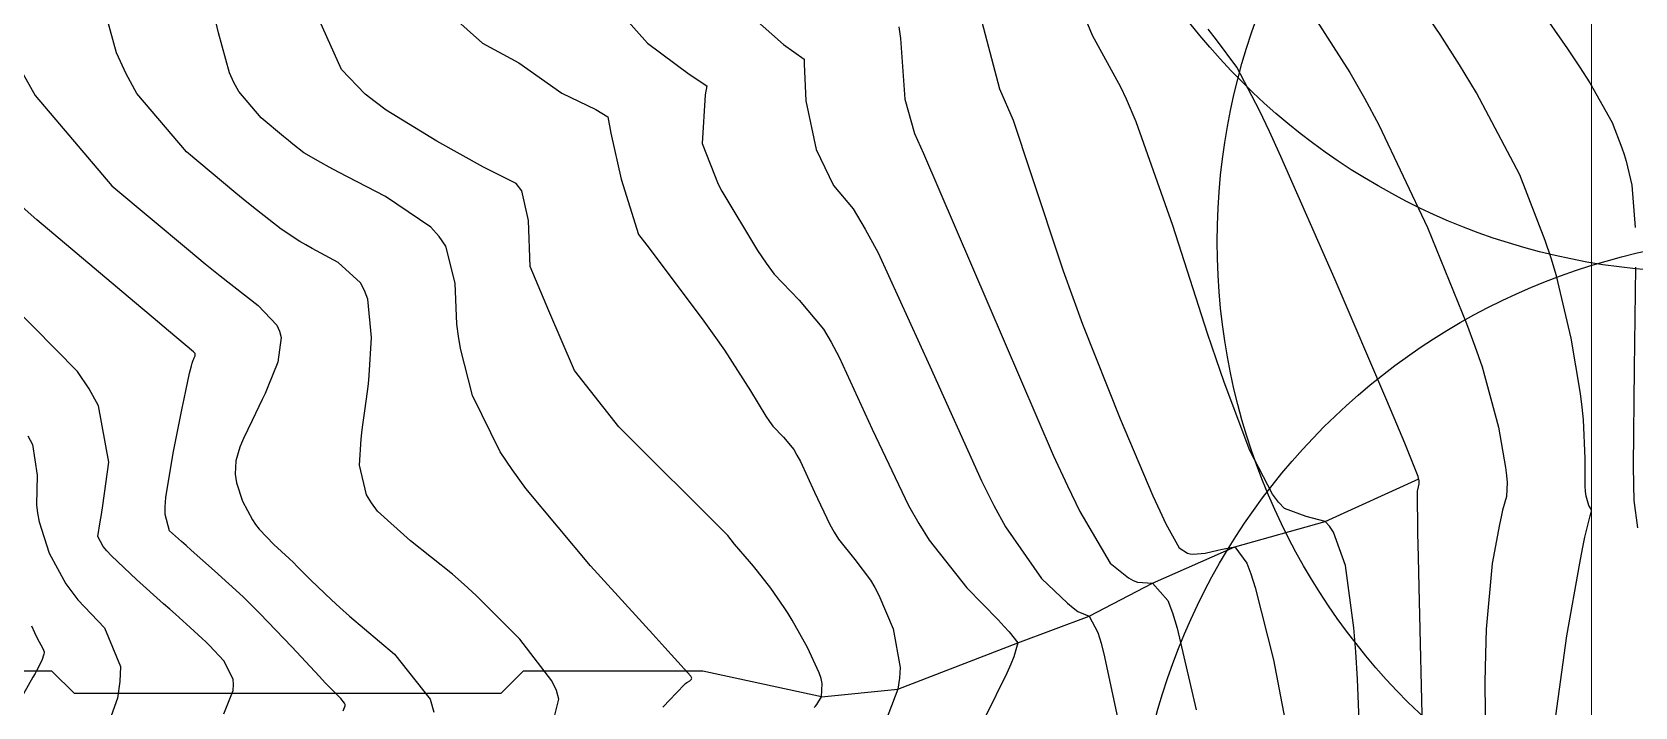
# Model space of a CAD drawing. Header units: metres. Extents: x 837117 to 838477, y 1189012 to 1191015.
# Drawn here: x 838007.1 to 838078.4, y 1190172.5 to 1190202.6 of the extents above; entities that cross this region are included whole.
import ezdxf

# ---------------------------------------------------------------- set-up
doc = ezdxf.new("R2010")
doc.units = ezdxf.units.M
doc.header["$LTSCALE"] = 0.3
for name, color, linetype in [('CIRCULOS', 60, 'Continuous'), ('COTAS 10', 1, 'Continuous'), ('COTAS INT', 252, 'Continuous')]:
    doc.layers.add(name, color=color, linetype=linetype)
doc.layers.add('COORD', color=7, linetype='Continuous', lineweight=20)
doc.layers.add('DRENAJE', color=5, linetype='Continuous', lineweight=25)

msp = doc.modelspace()

# ---------------------------------------------------------------- linework, layer by layer
at = {"layer": 'CIRCULOS'}
for centre in [(838081.438, 1190220.868), (838088.84, 1190193.225), (838085.101, 1190164.467)]:
    msp.add_circle(centre, 29, dxfattribs=at)
at = {"layer": 'COORD'}
msp.add_line((838076.514, 1189013.872), (838076.514, 1191013.872), dxfattribs=at)
at = {"layer": 'COTAS 10'}
for points, elevation in [([(838066.31, 1190168.199), (838066.094, 1190173.732), (838066.016, 1190174.95), (838065.93, 1190176.031), (838065.554, 1190178.802), (838065.025, 1190180.283), (838064.843, 1190180.551), (838064.645, 1190180.758), (838063.801, 1190180.99), (838062.841, 1190181.338), (838062.571, 1190181.617), (838062.298, 1190181.976), (838061.297, 1190183.93), (838060.152, 1190186.97), (838059.789, 1190188.013), (838059.406, 1190189.143), (838057.858, 1190193.951), (838056.234, 1190198.568), (838055.803, 1190199.578), (838055.55, 1190200.114), (838054.288, 1190202.408), (838053.234, 1190204.977)], 1720), ([(838025.063, 1190203.902), (838027.114, 1190202.077), (838028.735, 1190201.202), (838030.655, 1190199.838), (838032.169, 1190199.113), (838032.695, 1190198.784), (838032.827, 1190198.06), (838033.288, 1190196.018), (838034.071, 1190193.547), (838034.431, 1190193.068), (838036.895, 1190189.796), (838037.429, 1190189.057), (838037.899, 1190188.39), (838039.057, 1190186.585), (838039.731, 1190185.458), (838039.894, 1190185.218), (838040.048, 1190185.009), (838040.519, 1190184.516), (838040.979, 1190183.966), (838041.125, 1190183.722), (838041.279, 1190183.437), (838041.904, 1190182.074), (838042.591, 1190180.624), (838042.785, 1190180.285), (838042.98, 1190179.972), (838043.697, 1190179.064), (838044.403, 1190178.144), (838044.591, 1190177.824), (838044.775, 1190177.474), (838045.413, 1190175.974), (838045.715, 1190174.262), (838045.687, 1190173.779), (838045.611, 1190173.291), (838044.934, 1190171.5)], 1710), ([(838020.916, 1190172.333), (838021, 1190172.552), (838020.995, 1190172.611), (838020.978, 1190172.67), (838020.815, 1190172.876), (838020.33, 1190173.352), (838020.111, 1190173.581), (838019.854, 1190173.851), (838018.62, 1190175.174), (838017.196, 1190176.666), (838016.82, 1190177.042), (838016.452, 1190177.402), (838015.189, 1190178.569), (838014.143, 1190179.488), (838013.913, 1190179.691), (838013.707, 1190179.872), (838013.177, 1190180.343), (838012.98, 1190181.074), (838012.984, 1190181.419), (838013.014, 1190181.826), (838013.336, 1190183.812), (838013.747, 1190185.81), (838013.833, 1190186.225), (838013.907, 1190186.58), (838014.074, 1190187.363), (838014.152, 1190187.691), (838014.17, 1190187.759), (838014.186, 1190187.817), (838014.23, 1190187.945), (838014.264, 1190188.014), (838014.282, 1190188.056), (838014.315, 1190188.138), (838014.326, 1190188.219), (838014.32, 1190188.24), (838014.311, 1190188.26), (838014.25, 1190188.325), (838013.13, 1190189.263), (838012.453, 1190189.833), (838011.617, 1190190.537), (838007.276, 1190194.201), (838002.92, 1190198.044)], 1700)]:
    msp.add_lwpolyline(points, dxfattribs=dict(at, elevation=elevation))
at = {"layer": 'COTAS INT'}
for points, elevation in [([(838074.868, 1190171.667), (838075.406, 1190175.67), (838075.989, 1190178.902), (838076.11, 1190179.537), (838076.214, 1190180.06), (838076.446, 1190181.01), (838076.511, 1190181.212), (838076.509, 1190181.264), (838076.5, 1190181.314), (838076.394, 1190181.477), (838076.272, 1190181.889), (838076.251, 1190182.096), (838076.236, 1190182.342), (838076.231, 1190183.567), (838076.156, 1190185.294), (838076.098, 1190185.857), (838076.022, 1190186.458), (838075.613, 1190188.935), (838074.947, 1190191.704), (838074.709, 1190192.488), (838074.448, 1190193.28), (838073.315, 1190196.203), (838071.388, 1190199.857), (838070.627, 1190201.109), (838069.767, 1190202.465), (838065.839, 1190208.231)], 1726), ([(838030.232, 1190171.718), (838030.523, 1190172.841), (838030.409, 1190173.235), (838030.209, 1190173.666), (838028.784, 1190175.522), (838026.833, 1190177.465), (838026.303, 1190177.95), (838025.776, 1190178.413), (838023.911, 1190179.893), (838022.445, 1190181.22), (838022.17, 1190181.586), (838021.953, 1190181.951), (838021.642, 1190183.266), (838021.715, 1190184.436), (838021.74, 1190184.71), (838021.767, 1190184.963), (838021.882, 1190185.696), (838022.004, 1190186.557), (838022.036, 1190186.891), (838022.067, 1190187.266), (838022.172, 1190188.964), (838022.006, 1190190.673), (838021.866, 1190191.054), (838021.685, 1190191.396), (838020.691, 1190192.299), (838019.534, 1190192.919), (838019.25, 1190193.083), (838018.982, 1190193.243), (838018.144, 1190193.793), (838017.05, 1190194.642), (838016.621, 1190194.99), (838016.136, 1190195.388), (838013.929, 1190197.233), (838011.724, 1190199.834), (838011.241, 1190200.708), (838010.813, 1190201.648), (838009.728, 1190205.598)], 1704), ([(838036.767, 1190205.355), (838040.53, 1190202.013), (838041.451, 1190201.354), (838041.451, 1190201.157), (838041.517, 1190199.51), (838041.978, 1190197.336), (838042.745, 1190195.737), (838043.624, 1190194.686), (838044.165, 1190193.78), (838044.736, 1190192.725), (838047.049, 1190187.679), (838049.336, 1190182.571), (838049.891, 1190181.477), (838050.412, 1190180.521), (838052.012, 1190178.227), (838053.177, 1190177.124), (838053.424, 1190176.92), (838053.639, 1190176.759), (838054.145, 1190176.543), (838054.532, 1190175.818), (838054.672, 1190175.336), (838054.827, 1190174.733), (838055.506, 1190171.538)], 1714), ([(838072.893, 1190205.507), (838075.45, 1190201.815), (838075.98, 1190201.012), (838076.433, 1190200.304), (838077.429, 1190198.54), (838077.865, 1190197.415), (838077.965, 1190197.111), (838078.056, 1190196.809), (838078.313, 1190195.744), (838078.45, 1190193.857)], 1728), ([(838035.156, 1190172.494), (838035.473, 1190172.827), (838035.73, 1190173.096), (838036.161, 1190173.542), (838036.214, 1190173.582), (838036.234, 1190173.595), (838036.255, 1190173.609), (838036.351, 1190173.666), (838036.426, 1190173.735), (838036.434, 1190173.756), (838036.437, 1190173.778), (838036.402, 1190173.866), (838035.674, 1190174.676), (838035.24, 1190175.153), (838034.706, 1190175.741), (838031.936, 1190178.779), (838029.044, 1190182.227), (838028.433, 1190183.073), (838027.904, 1190183.872), (838026.677, 1190186.368), (838026.138, 1190188.469), (838026.043, 1190189.02), (838025.971, 1190189.557), (838025.907, 1190191.384), (838025.484, 1190193.035), (838025.187, 1190193.46), (838024.811, 1190193.872), (838022.802, 1190195.247), (838020.711, 1190196.328), (838020.283, 1190196.555), (838019.922, 1190196.751), (838019.161, 1190197.194), (838018.667, 1190197.578), (838018.472, 1190197.735), (838018.253, 1190197.915), (838017.256, 1190198.749), (838016.259, 1190199.925), (838016.04, 1190200.32), (838015.847, 1190200.745), (838015.357, 1190202.531), (838014.718, 1190205.27)], 1706), ([(838032.628, 1190204.145), (838034.473, 1190202.079), (838036.316, 1190200.695), (838037.106, 1190200.169), (838037.041, 1190199.773), (838036.909, 1190197.6), (838037.614, 1190195.79), (838037.783, 1190195.485), (838039.367, 1190192.833), (838039.751, 1190192.269), (838040.112, 1190191.778), (838041.221, 1190190.619), (838042.302, 1190189.326), (838042.645, 1190188.751), (838043.008, 1190188.081), (838044.476, 1190184.877), (838046.092, 1190181.468), (838046.548, 1190180.669), (838047.007, 1190179.933), (838048.694, 1190177.799), (838050.083, 1190176.375), (838050.354, 1190176.087), (838050.576, 1190175.845), (838050.968, 1190175.351), (838050.787, 1190174.726), (838050.648, 1190174.4), (838050.47, 1190174.009), (838049.507, 1190172.044)], 1712), ([(838063.278, 1190204.621), (838065.748, 1190200.77), (838066.398, 1190199.622), (838067.033, 1190198.438), (838069.202, 1190193.867), (838070.949, 1190189.579), (838071.318, 1190188.574), (838071.637, 1190187.648), (838072.375, 1190184.962), (838072.68, 1190183.168), (838072.727, 1190182.805), (838072.757, 1190182.5), (838072.729, 1190181.879), (838072.548, 1190181.272), (838072.482, 1190180.976), (838072.409, 1190180.625), (838072.087, 1190178.892), (838071.824, 1190175.963), (838071.787, 1190174.858), (838071.767, 1190173.625), (838071.826, 1190168.108)], 1724), ([(838049.219, 1190203.528), (838050.141, 1190200.037), (838050.747, 1190198.638), (838051.527, 1190196.306), (838052.978, 1190191.933), (838053.404, 1190190.739), (838053.842, 1190189.553), (838055.512, 1190185.33), (838056.976, 1190181.91), (838057.282, 1190181.23), (838057.546, 1190180.665), (838058.145, 1190179.588), (838058.517, 1190179.356), (838058.639, 1190179.324), (838058.768, 1190179.306), (838059.304, 1190179.355), (838059.863, 1190179.483), (838060.008, 1190179.514), (838060.149, 1190179.544), (838060.621, 1190179.635), (838061.157, 1190178.911), (838061.338, 1190178.427), (838061.533, 1190177.82), (838062.354, 1190174.6), (838063.108, 1190170.64)], 1718), ([(838041.892, 1190172.476), (838041.947, 1190172.54), (838042.003, 1190172.613), (838042.215, 1190172.955), (838042.253, 1190173.537), (838042.199, 1190173.762), (838042.118, 1190174.014), (838041.591, 1190175.153), (838040.911, 1190176.361), (838040.732, 1190176.656), (838040.558, 1190176.935), (838039.963, 1190177.798), (838039.368, 1190178.555), (838039.194, 1190178.766), (838039.016, 1190178.978), (838038.336, 1190179.748), (838038.047, 1190180.141), (838033.192, 1190184.975), (838031.217, 1190187.483), (838030.077, 1190190.143), (838029.241, 1190192.12), (838029.165, 1190194.172), (838028.877, 1190195.491), (838028.614, 1190195.82), (838027.166, 1190196.545), (838025.08, 1190197.7), (838022.826, 1190199.094), (838022.332, 1190199.452), (838021.898, 1190199.794), (838020.841, 1190200.907), (838019.864, 1190203.087)], 1708), ([(838045.664, 1190202.803), (838045.73, 1190202.276), (838045.927, 1190199.576), (838046.361, 1190198.055), (838046.767, 1190197.155), (838049.621, 1190190.482), (838052.542, 1190183.713), (838053.172, 1190182.347), (838053.725, 1190181.203), (838055.078, 1190178.908), (838055.884, 1190178.249), (838056.092, 1190178.136), (838056.294, 1190178.054), (838056.966, 1190178.007), (838057.646, 1190177.235), (838057.852, 1190176.695), (838058.065, 1190176.014), (838058.899, 1190172.377)], 1716), ([(838068.997, 1190170.913), (838068.829, 1190177.831), (838068.8, 1190179.17), (838068.779, 1190180.259), (838068.768, 1190182.113), (838068.803, 1190182.299), (838068.811, 1190182.337), (838068.818, 1190182.368), (838068.837, 1190182.433), (838068.84, 1190182.5), (838068.837, 1190182.533), (838068.832, 1190182.572), (838068.799, 1190182.764), (838068.203, 1190184.249), (838067.843, 1190185.104), (838067.399, 1190186.15), (838065.088, 1190191.53), (838062.677, 1190197.02), (838062.168, 1190198.135), (838061.729, 1190199.076), (838060.717, 1190201.011), (838059.809, 1190202.218), (838059.436, 1190202.698)], 1722), ([(838006.441, 1190201.096), (838007.189, 1190199.743), (838010.603, 1190195.717), (838014.019, 1190192.86), (838014.769, 1190192.245), (838015.434, 1190191.705), (838017.127, 1190190.392), (838017.954, 1190189.508), (838018.073, 1190189.239), (838018.145, 1190188.959), (838018.007, 1190187.863), (838017.557, 1190186.756), (838017.432, 1190186.469), (838017.308, 1190186.192), (838016.857, 1190185.262), (838016.47, 1190184.457), (838016.386, 1190184.257), (838016.312, 1190184.068), (838016.126, 1190183.469), (838016.101, 1190182.869), (838016.127, 1190182.679), (838016.168, 1190182.479), (838016.436, 1190181.668), (838016.869, 1190180.837), (838017.014, 1190180.624), (838017.17, 1190180.419), (838017.822, 1190179.737), (838018.514, 1190179.107), (838018.695, 1190178.934), (838018.871, 1190178.762), (838019.469, 1190178.144), (838020.387, 1190177.265), (838020.765, 1190176.927), (838021.197, 1190176.549), (838023.204, 1190174.846), (838024.788, 1190172.84), (838024.953, 1190172.272)], 1702), ([(838078.472, 1190192.088), (838078.416, 1190187.584), (838078.368, 1190183.243), (838078.379, 1190182.395), (838078.4, 1190181.702), (838078.566, 1190180.478)], 1728), ([(838015.591, 1190172.198), (838016.012, 1190173.231), (838016.034, 1190173.492), (838016.014, 1190173.742), (838015.599, 1190174.553), (838014.954, 1190175.232), (838014.789, 1190175.398), (838014.629, 1190175.555), (838014.103, 1190176.044), (838013.438, 1190176.633), (838013.191, 1190176.852), (838012.918, 1190177.096), (838011.703, 1190178.182), (838010.594, 1190179.233), (838010.387, 1190179.455), (838010.223, 1190179.647), (838009.991, 1190180.09), (838010.097, 1190180.75), (838010.146, 1190181.078), (838010.203, 1190181.469), (838010.48, 1190183.408), (838010.016, 1190185.916), (838009.606, 1190186.666), (838009.074, 1190187.44), (838006.136, 1190190.435)], 1698), ([(838006.874, 1190184.58), (838007.071, 1190184.189), (838007.279, 1190182.832), (838007.249, 1190181.502), (838007.296, 1190181.127), (838007.366, 1190180.749), (838007.819, 1190179.358), (838008.567, 1190177.99), (838008.823, 1190177.626), (838009.101, 1190177.268), (838010.284, 1190176.027), (838010.993, 1190174.303), (838010.971, 1190173.64), (838010.856, 1190172.896), (838009.654, 1190169.54), (838008.153, 1190166.348), (838007.848, 1190165.708), (838007.592, 1190165.174), (838007.07, 1190164.123), (838006.933, 1190163.792)], 1696), ([(838007.028, 1190176.118), (838007.168, 1190175.811), (838007.287, 1190175.559), (838007.537, 1190175.103), (838007.596, 1190174.961), (838007.594, 1190174.906), (838007.584, 1190174.845), (838007.485, 1190174.568), (838007.27, 1190174.145), (838007.188, 1190173.993), (838007.095, 1190173.824), (838006.678, 1190173.087)], 1694)]:
    msp.add_lwpolyline(points, dxfattribs=dict(at, elevation=elevation))
at = {"layer": 'DRENAJE'}
for p, q in [((838064.645, 1190180.758), (838068.816, 1190182.668)), ((838060.621, 1190179.635), (838064.645, 1190180.758)), ((838056.966, 1190178.007), (838060.621, 1190179.635)), ((838054.145, 1190176.543), (838056.966, 1190178.007)), ((838050.968, 1190175.351), (838054.145, 1190176.543)), ((838045.611, 1190173.291), (838050.968, 1190175.351)), ((838042.215, 1190172.955), (838045.611, 1190173.291))]:
    msp.add_line(p, q, dxfattribs=at)
msp.add_polyline3d([(838042.215, 1190172.955, 0), (838036.934, 1190174.094, 0), (838028.937, 1190174.094, 0), (838027.937, 1190173.094, 0), (838008.944, 1190173.094, 0), (838007.944, 1190174.094, 0), (838004.945, 1190174.094, 0), (838003.945, 1190175.093, 0), (837986.951, 1190175.093, 0), (837985.951, 1190176.093, 0)], dxfattribs=at)

doc.saveas('drawing.dxf')
